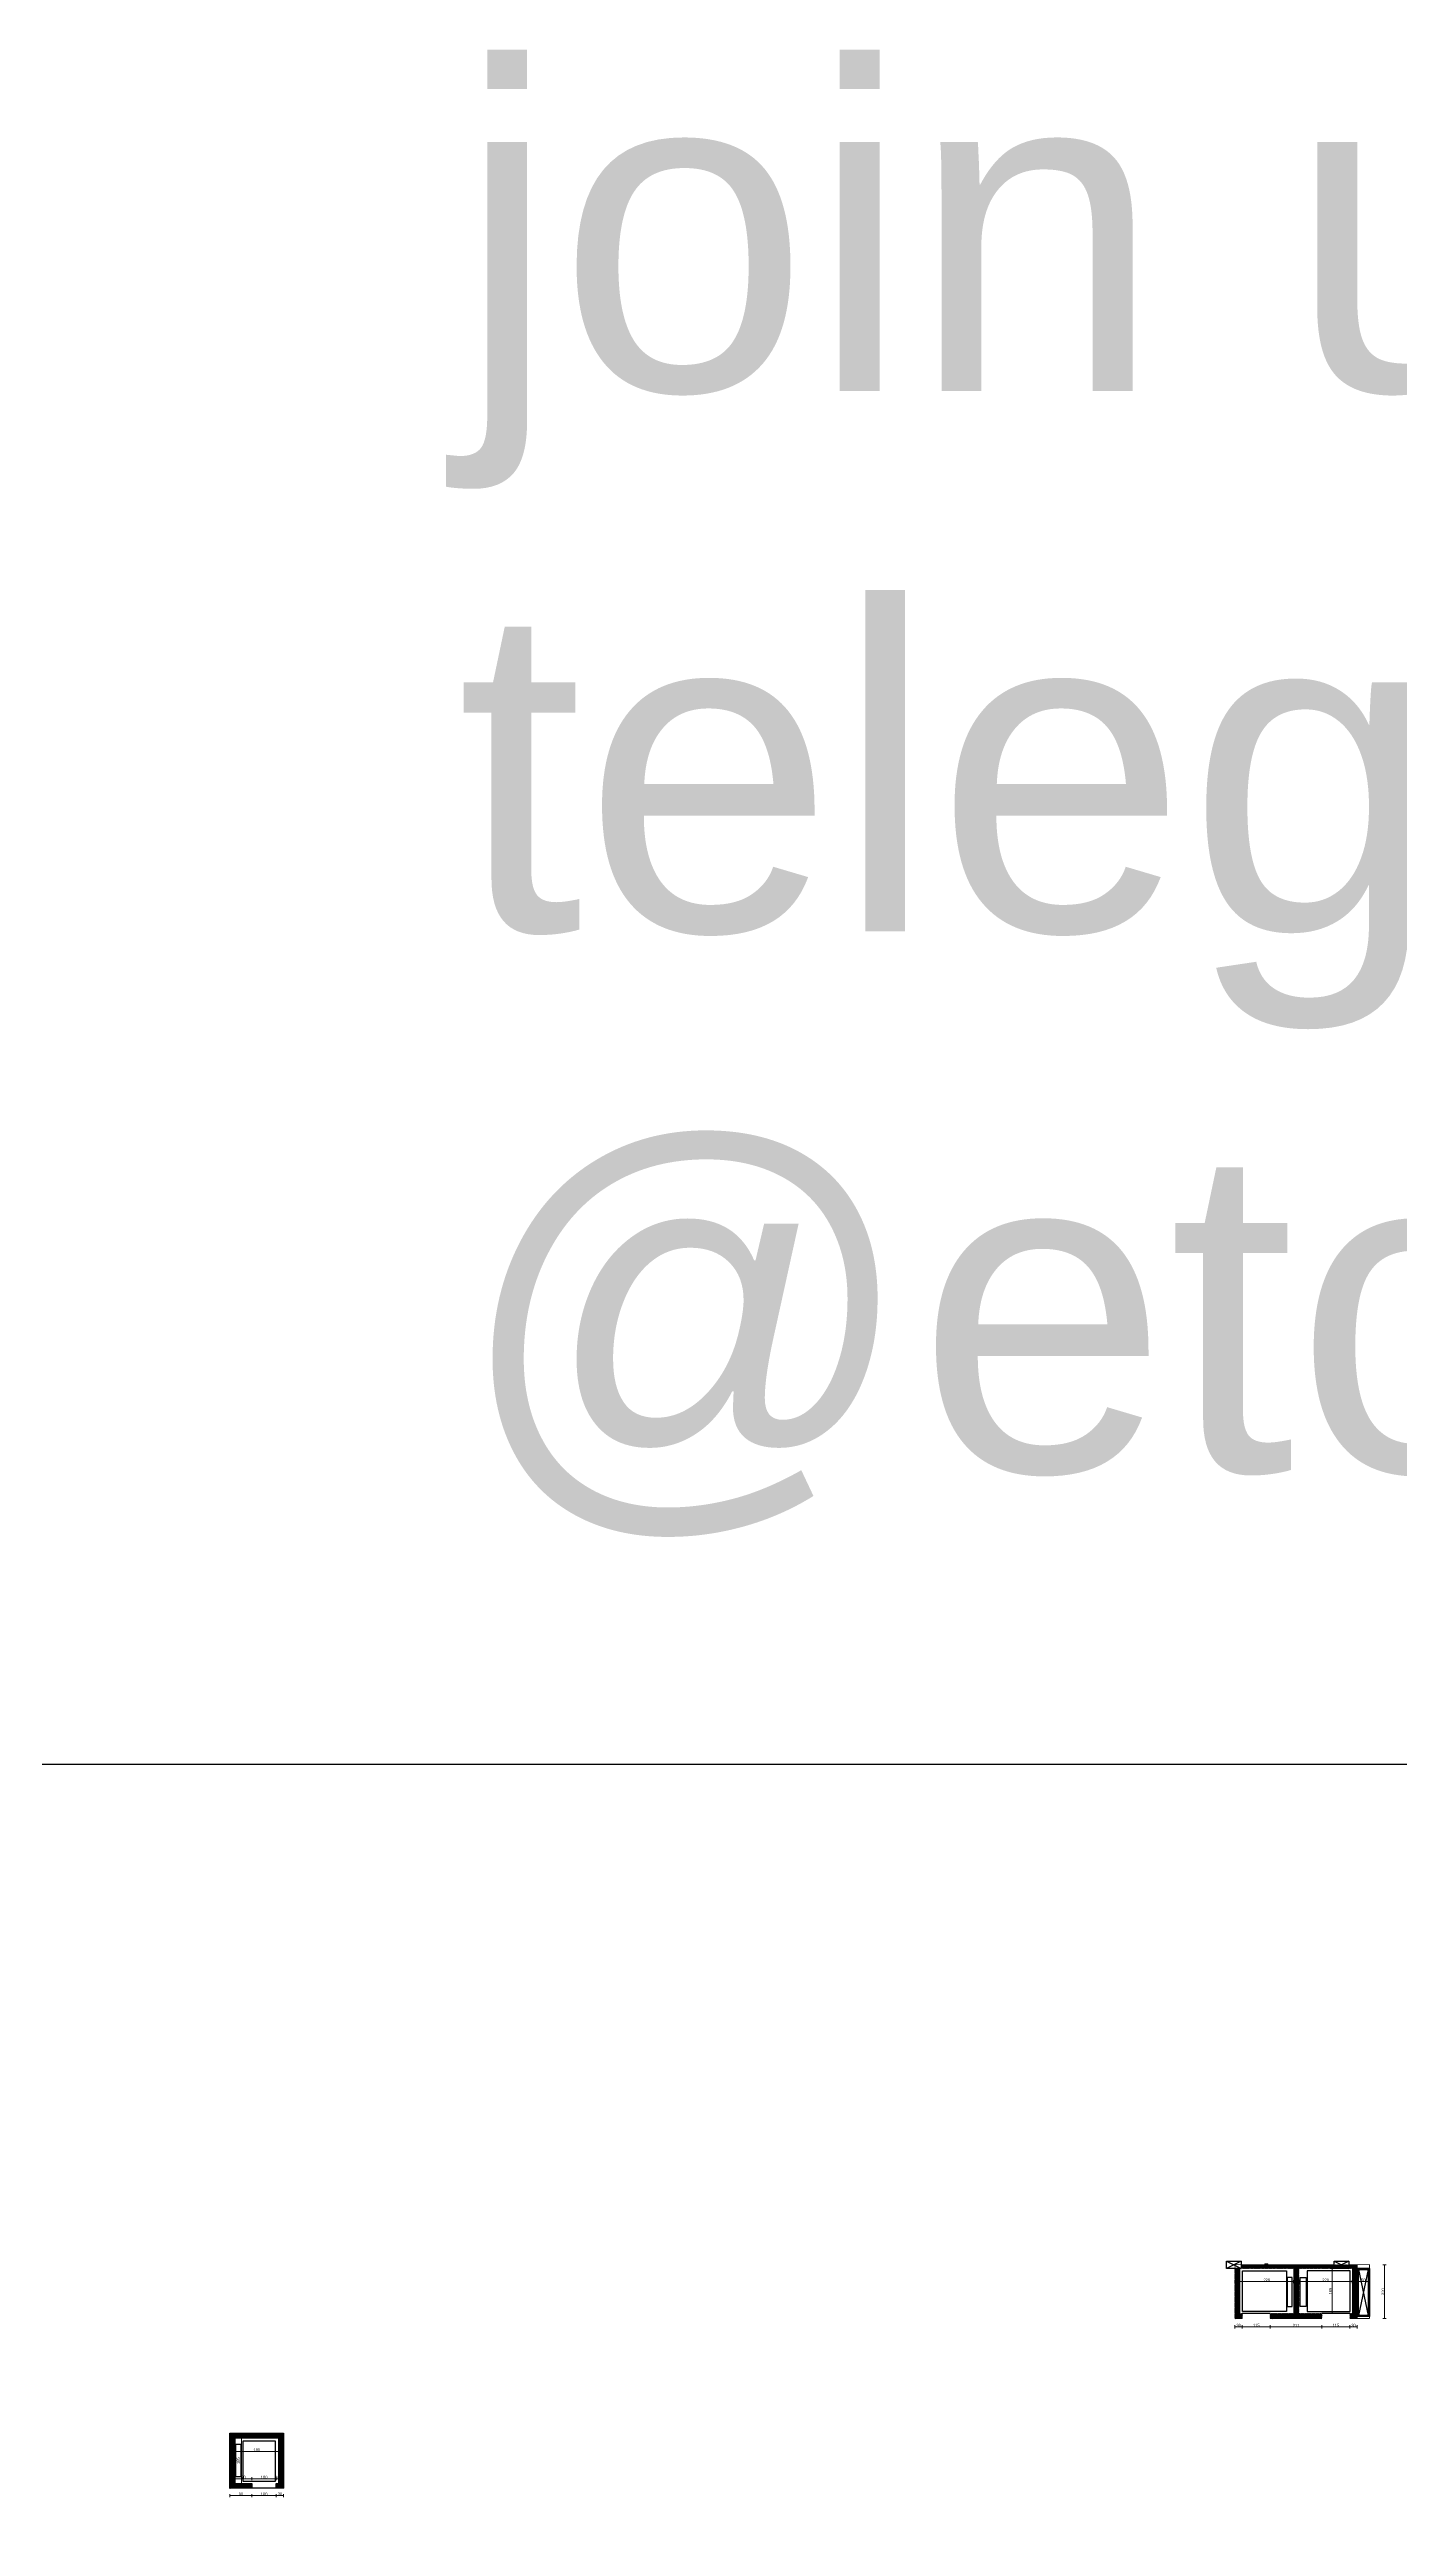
# Model space of a CAD drawing. Extents: x 250879 to 348495, y -51522 to -9360.
# Drawn here: x 274758 to 280283, y -19500 to -9360 of the extents above; entities that cross this region are included whole.
import ezdxf

# ---------------------------------------------------------------- set-up
doc = ezdxf.new("R2010")
doc.units = 0
doc.layers.get('DEFPOINTS').update_dxf_attribs({"color": 9, "linetype": 'CONTINUOUS'})
for name, color, linetype in [('AXIS', 1, 'CONTINUOUS'), ('COLUMN', 5, 'CONTINUOUS'), ('FURNITURE', 4, 'CONTINUOUS'), ('WALL', 7, 'CONTINUOUS')]:
    doc.layers.add(name, color=color, linetype=linetype)
for name, color, linetype, lineweight in [('dimention', 151, 'CONTINUOUS', 13), ('FURN', 126, 'CONTINUOUS', 9), ('HACH', 8, 'CONTINUOUS', 9)]:
    doc.layers.add(name, color=color, linetype=linetype, lineweight=lineweight)
doc.styles.get("Standard").update_dxf_attribs({"font": 'sanss___.ttf', "height": 15})
doc.styles.add('yon', font='ARIALN.TTF')
doc.dimstyles.new('CM', dxfattribs={"dimscale": 0, "dimtxt": 12, "dimasz": 0.4, "dimexe": 50, "dimexo": 1000, "dimgap": 0.03, "dimtad": 1, "dimdec": 0, "dimzin": 0, "dimdsep": 46, "dimtxsty": 'yon', "dimblk": 'Ar thick3', "dimcen": 3, "dimdle": 8, "dimse1": 1, "dimse2": 1, "dimclrd": 8, "dimclre": 8, "dimclrt": 30, "dimadec": 0, "dimazin": 0, "dimtfac": 1, "dimtdec": 0, "dimtix": 1, "dimtmove": 1, "dimatfit": 3, "dimfxl": 50, "dimtolj": 1, "dimtzin": 0, "dimlwd": 9, "dimarcsym": 0})

# ---------------------------------------------------------------- blocks, each defined once
blk = doc.blocks.new('COLUMN')
at = {"layer": 'AXIS'}
for p, q in [((236925, -9644), (236985, -9674)), ((236985, -9644), (236925, -9674))]:
    blk.add_line(p, q, dxfattribs=at)
at = {"layer": 'COLUMN'}
blk.add_lwpolyline([(236925, -9644), (236985, -9644), (236985, -9674), (236925, -9674)], close=True, dxfattribs=at)
blk = doc.blocks.new('Ar thick3')
at = {"layer": 'dimention'}
blk.add_line((0, 16), (0, -16), dxfattribs=at)
at = {"layer": 'dimention', "const_width": 1.5}
blk.add_lwpolyline([(-5, -5), (5, 5)], dxfattribs=at)
blk = doc.blocks.new('*D1458')
at = {"layer": 'DEFPOINTS', "color": 0, "linetype": 'Continuous', "transparency": 16777216}
for p in [(279997, -18444), (280008, -18629), (280025, -18629)]:
    blk.add_point(p, dxfattribs=at)
at = {"layer": 'WALL', "color": 8, "linetype": 'Continuous', "lineweight": 9, "transparency": 16777216}
blk.add_line((280008, -18445), (280008, -18629), dxfattribs=at)
at = {"layer": 'WALL', "color": 8, "linetype": 'Continuous', "lineweight": 9, "transparency": 16777216, "xscale": 0.4, "yscale": 0.4, "zscale": 0.4}
for p, rotation in [((280008, -18444), 90), ((280008, -18629), 270)]:
    blk.add_blockref('Ar thick3', p, dxfattribs=dict(at, rotation=rotation))
at = {"layer": 'WALL', "color": 30, "linetype": 'Continuous', "transparency": 16777216, "insert": (280001, -18537), "char_height": 12, "attachment_point": 5, "rotation": 90, "style": 'yon'}
blk.add_mtext('\\A1;185', dxfattribs=at)
blk = doc.blocks.new('*D1459')
at = {"layer": 'DEFPOINTS', "color": 0, "linetype": 'Continuous', "transparency": 16777216}
for p in [(279871, -18492), (279871, -18498), (280090, -18492)]:
    blk.add_point(p, dxfattribs=at)
at = {"layer": 'WALL', "color": 8, "linetype": 'Continuous', "lineweight": 9, "transparency": 16777216}
blk.add_line((280090, -18498), (279871, -18498), dxfattribs=at)
at = {"layer": 'WALL', "color": 8, "linetype": 'Continuous', "lineweight": 9, "transparency": 16777216, "xscale": 0.4, "yscale": 0.4, "zscale": 0.4, "rotation": 180}
blk.add_blockref('Ar thick3', (279871, -18498), dxfattribs=at)
at = {"layer": 'WALL', "color": 8, "linetype": 'Continuous', "lineweight": 9, "transparency": 16777216, "xscale": 0.4, "yscale": 0.4, "zscale": 0.4}
blk.add_blockref('Ar thick3', (280090, -18498), dxfattribs=at)
at = {"layer": 'WALL', "color": 30, "linetype": 'Continuous', "transparency": 16777216, "insert": (279981, -18492), "char_height": 12, "attachment_point": 5, "style": 'yon'}
blk.add_mtext('\\A1;220', dxfattribs=at)
blk = doc.blocks.new('*D1460')
at = {"layer": 'DEFPOINTS', "color": 0, "linetype": 'Continuous', "transparency": 16777216}
for p in [(279850, -18498), (279850, -18518), (279871, -18492)]:
    blk.add_point(p, dxfattribs=at)
at = {"layer": 'WALL', "color": 8, "linetype": 'Continuous', "lineweight": 9, "transparency": 16777216}
blk.add_line((279870, -18498), (279851, -18498), dxfattribs=at)
at = {"layer": 'WALL', "color": 8, "linetype": 'Continuous', "lineweight": 9, "transparency": 16777216, "xscale": 0.4, "yscale": 0.4, "zscale": 0.4, "rotation": 180}
blk.add_blockref('Ar thick3', (279850, -18498), dxfattribs=at)
at = {"layer": 'WALL', "color": 8, "linetype": 'Continuous', "lineweight": 9, "transparency": 16777216, "xscale": 0.4, "yscale": 0.4, "zscale": 0.4}
blk.add_blockref('Ar thick3', (279871, -18498), dxfattribs=at)
at = {"layer": 'WALL', "color": 30, "linetype": 'Continuous', "transparency": 16777216, "insert": (279861, -18492), "char_height": 12, "attachment_point": 5, "style": 'yon'}
blk.add_mtext('\\A1;20', dxfattribs=at)
blk = doc.blocks.new('*D1461')
at = {"layer": 'DEFPOINTS', "color": 0, "linetype": 'Continuous', "transparency": 16777216}
for p in [(279630, -18498), (279630, -18504), (279850, -18518)]:
    blk.add_point(p, dxfattribs=at)
at = {"layer": 'WALL', "color": 8, "linetype": 'Continuous', "lineweight": 9, "transparency": 16777216}
blk.add_line((279850, -18498), (279630, -18498), dxfattribs=at)
at = {"layer": 'WALL', "color": 8, "linetype": 'Continuous', "lineweight": 9, "transparency": 16777216, "xscale": 0.4, "yscale": 0.4, "zscale": 0.4, "rotation": 180}
blk.add_blockref('Ar thick3', (279630, -18498), dxfattribs=at)
at = {"layer": 'WALL', "color": 8, "linetype": 'Continuous', "lineweight": 9, "transparency": 16777216, "xscale": 0.4, "yscale": 0.4, "zscale": 0.4}
blk.add_blockref('Ar thick3', (279850, -18498), dxfattribs=at)
at = {"layer": 'WALL', "color": 30, "linetype": 'Continuous', "transparency": 16777216, "insert": (279740, -18492), "char_height": 12, "attachment_point": 5, "style": 'yon'}
blk.add_mtext('\\A1;220', dxfattribs=at)
blk = doc.blocks.new('*D1462')
at = {"layer": 'DEFPOINTS', "color": 0, "linetype": 'Continuous', "transparency": 16777216}
for p in [(280090, -18498), (280110, -18498), (280110, -18498)]:
    blk.add_point(p, dxfattribs=at)
at = {"layer": 'WALL', "color": 8, "linetype": 'Continuous', "lineweight": 9, "transparency": 16777216}
blk.add_line((280091, -18498), (280110, -18498), dxfattribs=at)
at = {"layer": 'WALL', "color": 8, "linetype": 'Continuous', "lineweight": 9, "transparency": 16777216, "xscale": 0.4, "yscale": 0.4, "zscale": 0.4, "rotation": 180}
blk.add_blockref('Ar thick3', (280090, -18498), dxfattribs=at)
at = {"layer": 'WALL', "color": 8, "linetype": 'Continuous', "lineweight": 9, "transparency": 16777216, "xscale": 0.4, "yscale": 0.4, "zscale": 0.4}
blk.add_blockref('Ar thick3', (280110, -18498), dxfattribs=at)
at = {"layer": 'WALL', "color": 30, "linetype": 'Continuous', "transparency": 16777216, "insert": (280100, -18492), "char_height": 12, "attachment_point": 5, "style": 'yon'}
blk.add_mtext('\\A1;20', dxfattribs=at)
blk = doc.blocks.new('*D1463')
at = {"layer": 'DEFPOINTS', "color": 0, "linetype": 'Continuous', "transparency": 16777216}
for p in [(280110, -18498), (280161, -18498), (280161, -18498)]:
    blk.add_point(p, dxfattribs=at)
at = {"layer": 'WALL', "color": 8, "linetype": 'Continuous', "lineweight": 9, "transparency": 16777216}
blk.add_line((280111, -18498), (280160, -18498), dxfattribs=at)
at = {"layer": 'WALL', "color": 8, "linetype": 'Continuous', "lineweight": 9, "transparency": 16777216, "xscale": 0.4, "yscale": 0.4, "zscale": 0.4, "rotation": 180}
blk.add_blockref('Ar thick3', (280110, -18498), dxfattribs=at)
at = {"layer": 'WALL', "color": 8, "linetype": 'Continuous', "lineweight": 9, "transparency": 16777216, "xscale": 0.4, "yscale": 0.4, "zscale": 0.4}
blk.add_blockref('Ar thick3', (280161, -18498), dxfattribs=at)
at = {"layer": 'WALL', "color": 30, "linetype": 'Continuous', "transparency": 16777216, "insert": (280135, -18492), "char_height": 12, "attachment_point": 5, "style": 'yon'}
blk.add_mtext('\\A1;50', dxfattribs=at)
blk = doc.blocks.new('*D1464')
at = {"layer": 'DEFPOINTS', "color": 0, "linetype": 'Continuous', "transparency": 16777216}
for p in [(280161, -18429), (280222, -18429), (280161, -18649)]:
    blk.add_point(p, dxfattribs=at)
at = {"layer": 'WALL', "color": 8, "linetype": 'Continuous', "lineweight": 9, "transparency": 16777216}
blk.add_line((280222, -18649), (280222, -18430), dxfattribs=at)
at = {"layer": 'WALL', "color": 8, "linetype": 'Continuous', "lineweight": 9, "transparency": 16777216, "xscale": 0.4, "yscale": 0.4, "zscale": 0.4}
for p, rotation in [((280222, -18429), 90), ((280222, -18649), 270)]:
    blk.add_blockref('Ar thick3', p, dxfattribs=dict(at, rotation=rotation))
at = {"layer": 'WALL', "color": 30, "linetype": 'Continuous', "transparency": 16777216, "insert": (280216, -18539), "char_height": 12, "attachment_point": 5, "rotation": 90, "style": 'yon'}
blk.add_mtext('\\A1;220', dxfattribs=at)
blk = doc.blocks.new('*D1465')
at = {"layer": 'DEFPOINTS', "color": 0, "linetype": 'Continuous', "transparency": 16777216}
for p in [(280080, -18649), (280110, -18649), (280080, -18683)]:
    blk.add_point(p, dxfattribs=at)
at = {"layer": 'WALL', "color": 8, "linetype": 'Continuous', "lineweight": 9, "transparency": 16777216}
blk.add_line((280110, -18683), (280081, -18683), dxfattribs=at)
at = {"layer": 'WALL', "color": 8, "linetype": 'Continuous', "lineweight": 9, "transparency": 16777216, "xscale": 0.4, "yscale": 0.4, "zscale": 0.4, "rotation": 180}
blk.add_blockref('Ar thick3', (280080, -18683), dxfattribs=at)
at = {"layer": 'WALL', "color": 8, "linetype": 'Continuous', "lineweight": 9, "transparency": 16777216, "xscale": 0.4, "yscale": 0.4, "zscale": 0.4}
blk.add_blockref('Ar thick3', (280110, -18683), dxfattribs=at)
at = {"layer": 'WALL', "color": 30, "linetype": 'Continuous', "transparency": 16777216, "insert": (280095, -18677), "char_height": 12, "attachment_point": 5, "style": 'yon'}
blk.add_mtext('\\A1;30', dxfattribs=at)
blk = doc.blocks.new('*D1466')
at = {"layer": 'DEFPOINTS', "color": 0, "linetype": 'Continuous', "transparency": 16777216}
for p in [(279965, -18649), (280080, -18649), (279965, -18683)]:
    blk.add_point(p, dxfattribs=at)
at = {"layer": 'WALL', "color": 8, "linetype": 'Continuous', "lineweight": 9, "transparency": 16777216}
blk.add_line((280080, -18683), (279966, -18683), dxfattribs=at)
at = {"layer": 'WALL', "color": 8, "linetype": 'Continuous', "lineweight": 9, "transparency": 16777216, "xscale": 0.4, "yscale": 0.4, "zscale": 0.4, "rotation": 180}
blk.add_blockref('Ar thick3', (279965, -18683), dxfattribs=at)
at = {"layer": 'WALL', "color": 8, "linetype": 'Continuous', "lineweight": 9, "transparency": 16777216, "xscale": 0.4, "yscale": 0.4, "zscale": 0.4}
blk.add_blockref('Ar thick3', (280080, -18683), dxfattribs=at)
at = {"layer": 'WALL', "color": 30, "linetype": 'Continuous', "transparency": 16777216, "insert": (280023, -18677), "char_height": 12, "attachment_point": 5, "style": 'yon'}
blk.add_mtext('\\A1;115', dxfattribs=at)
blk = doc.blocks.new('*D1467')
at = {"layer": 'DEFPOINTS', "color": 0, "linetype": 'Continuous', "transparency": 16777216}
for p in [(279610, -18498), (279610, -18498), (279630, -18498)]:
    blk.add_point(p, dxfattribs=at)
at = {"layer": 'WALL', "color": 8, "linetype": 'Continuous', "lineweight": 9, "transparency": 16777216}
blk.add_line((279629, -18498), (279610, -18498), dxfattribs=at)
at = {"layer": 'WALL', "color": 8, "linetype": 'Continuous', "lineweight": 9, "transparency": 16777216, "xscale": 0.4, "yscale": 0.4, "zscale": 0.4, "rotation": 180}
blk.add_blockref('Ar thick3', (279610, -18498), dxfattribs=at)
at = {"layer": 'WALL', "color": 8, "linetype": 'Continuous', "lineweight": 9, "transparency": 16777216, "xscale": 0.4, "yscale": 0.4, "zscale": 0.4}
blk.add_blockref('Ar thick3', (279630, -18498), dxfattribs=at)
at = {"layer": 'WALL', "color": 30, "linetype": 'Continuous', "transparency": 16777216, "insert": (279620, -18492), "char_height": 12, "attachment_point": 5, "style": 'yon'}
blk.add_mtext('\\A1;20', dxfattribs=at)
blk = doc.blocks.new('*D1468')
at = {"layer": 'DEFPOINTS', "color": 0, "linetype": 'Continuous', "transparency": 16777216}
for p in [(279610, -18660), (279640, -18660), (279640, -18683)]:
    blk.add_point(p, dxfattribs=at)
at = {"layer": 'WALL', "color": 8, "linetype": 'Continuous', "lineweight": 9, "transparency": 16777216}
blk.add_line((279610, -18683), (279639, -18683), dxfattribs=at)
at = {"layer": 'WALL', "color": 8, "linetype": 'Continuous', "lineweight": 9, "transparency": 16777216, "xscale": 0.4, "yscale": 0.4, "zscale": 0.4, "rotation": 180}
blk.add_blockref('Ar thick3', (279610, -18683), dxfattribs=at)
at = {"layer": 'WALL', "color": 8, "linetype": 'Continuous', "lineweight": 9, "transparency": 16777216, "xscale": 0.4, "yscale": 0.4, "zscale": 0.4}
blk.add_blockref('Ar thick3', (279640, -18683), dxfattribs=at)
at = {"layer": 'WALL', "color": 30, "linetype": 'Continuous', "transparency": 16777216, "insert": (279625, -18677), "char_height": 12, "attachment_point": 5, "style": 'yon'}
blk.add_mtext('\\A1;30', dxfattribs=at)
blk = doc.blocks.new('*D1469')
at = {"layer": 'DEFPOINTS', "color": 0, "linetype": 'Continuous', "transparency": 16777216}
for p in [(279754, -18649), (279640, -18660), (279754, -18683)]:
    blk.add_point(p, dxfattribs=at)
at = {"layer": 'WALL', "color": 8, "linetype": 'Continuous', "lineweight": 9, "transparency": 16777216}
blk.add_line((279640, -18683), (279754, -18683), dxfattribs=at)
at = {"layer": 'WALL', "color": 8, "linetype": 'Continuous', "lineweight": 9, "transparency": 16777216, "xscale": 0.4, "yscale": 0.4, "zscale": 0.4, "rotation": 180}
blk.add_blockref('Ar thick3', (279640, -18683), dxfattribs=at)
at = {"layer": 'WALL', "color": 8, "linetype": 'Continuous', "lineweight": 9, "transparency": 16777216, "xscale": 0.4, "yscale": 0.4, "zscale": 0.4}
blk.add_blockref('Ar thick3', (279754, -18683), dxfattribs=at)
at = {"layer": 'WALL', "color": 30, "linetype": 'Continuous', "transparency": 16777216, "insert": (279697, -18677), "char_height": 12, "attachment_point": 5, "style": 'yon'}
blk.add_mtext('\\A1;115', dxfattribs=at)
blk = doc.blocks.new('*D1470')
at = {"layer": 'DEFPOINTS', "color": 0, "linetype": 'Continuous', "transparency": 16777216}
for p in [(279754, -18649), (279965, -18660), (279965, -18683)]:
    blk.add_point(p, dxfattribs=at)
at = {"layer": 'WALL', "color": 8, "linetype": 'Continuous', "lineweight": 9, "transparency": 16777216}
blk.add_line((279755, -18683), (279965, -18683), dxfattribs=at)
at = {"layer": 'WALL', "color": 8, "linetype": 'Continuous', "lineweight": 9, "transparency": 16777216, "xscale": 0.4, "yscale": 0.4, "zscale": 0.4, "rotation": 180}
blk.add_blockref('Ar thick3', (279754, -18683), dxfattribs=at)
at = {"layer": 'WALL', "color": 8, "linetype": 'Continuous', "lineweight": 9, "transparency": 16777216, "xscale": 0.4, "yscale": 0.4, "zscale": 0.4}
blk.add_blockref('Ar thick3', (279965, -18683), dxfattribs=at)
at = {"layer": 'WALL', "color": 30, "linetype": 'Continuous', "transparency": 16777216, "insert": (279860, -18677), "char_height": 12, "attachment_point": 5, "style": 'yon'}
blk.add_mtext('\\A1;211', dxfattribs=at)
blk = doc.blocks.new('*D1456')
at = {"layer": 'DEFPOINTS', "color": 0, "linetype": 'Continuous', "transparency": 16777216}
for p in [(275516, -19139), (275696, -19139), (275696, -19193)]:
    blk.add_point(p, dxfattribs=at)
at = {"layer": 'WALL', "color": 8, "linetype": 'Continuous', "lineweight": 9, "transparency": 16777216}
blk.add_line((275516, -19193), (275695, -19193), dxfattribs=at)
at = {"layer": 'WALL', "color": 8, "linetype": 'Continuous', "lineweight": 9, "transparency": 16777216, "xscale": 0.4, "yscale": 0.4, "zscale": 0.4, "rotation": 180}
blk.add_blockref('Ar thick3', (275516, -19193), dxfattribs=at)
at = {"layer": 'WALL', "color": 8, "linetype": 'Continuous', "lineweight": 9, "transparency": 16777216, "xscale": 0.4, "yscale": 0.4, "zscale": 0.4}
blk.add_blockref('Ar thick3', (275696, -19193), dxfattribs=at)
at = {"layer": 'WALL', "color": 30, "linetype": 'Continuous', "transparency": 16777216, "insert": (275606, -19187), "char_height": 12, "attachment_point": 5, "style": 'yon'}
blk.add_mtext('\\A1;180', dxfattribs=at)
blk = doc.blocks.new('*D1457')
at = {"layer": 'DEFPOINTS', "color": 0, "linetype": 'Continuous', "transparency": 16777216}
for p in [(275551, -19139), (275544, -19324), (275551, -19324)]:
    blk.add_point(p, dxfattribs=at)
at = {"layer": 'WALL', "color": 8, "linetype": 'Continuous', "lineweight": 9, "transparency": 16777216}
blk.add_line((275544, -19139), (275544, -19324), dxfattribs=at)
at = {"layer": 'WALL', "color": 8, "linetype": 'Continuous', "lineweight": 9, "transparency": 16777216, "xscale": 0.4, "yscale": 0.4, "zscale": 0.4}
for p, rotation in [((275544, -19139), 90), ((275544, -19324), 270)]:
    blk.add_blockref('Ar thick3', p, dxfattribs=dict(at, rotation=rotation))
at = {"layer": 'WALL', "color": 30, "linetype": 'Continuous', "transparency": 16777216, "insert": (275530, -19231), "char_height": 12, "attachment_point": 5, "rotation": 90, "style": 'yon'}
blk.add_mtext('\\A1;185', dxfattribs=at)
blk = doc.blocks.new('*D1471')
at = {"layer": 'DEFPOINTS', "color": 0, "linetype": 'Continuous', "transparency": 16777216}
for p in [(275496, -19344), (275586, -19344), (275586, -19374)]:
    blk.add_point(p, dxfattribs=at)
at = {"layer": 'WALL', "color": 8, "linetype": 'Continuous', "lineweight": 9, "transparency": 16777216}
blk.add_line((275496, -19374), (275585, -19374), dxfattribs=at)
at = {"layer": 'WALL', "color": 8, "linetype": 'Continuous', "lineweight": 9, "transparency": 16777216, "xscale": 0.4, "yscale": 0.4, "zscale": 0.4, "rotation": 180}
blk.add_blockref('Ar thick3', (275496, -19374), dxfattribs=at)
at = {"layer": 'WALL', "color": 8, "linetype": 'Continuous', "lineweight": 9, "transparency": 16777216, "xscale": 0.4, "yscale": 0.4, "zscale": 0.4}
blk.add_blockref('Ar thick3', (275586, -19374), dxfattribs=at)
at = {"layer": 'WALL', "color": 30, "linetype": 'Continuous', "transparency": 16777216, "insert": (275541, -19368), "char_height": 12, "attachment_point": 5, "style": 'yon'}
blk.add_mtext('\\A1;90', dxfattribs=at)
blk = doc.blocks.new('*D1472')
at = {"layer": 'DEFPOINTS', "color": 0, "linetype": 'Continuous', "transparency": 16777216}
for p in [(275586, -19344), (275686, -19344), (275686, -19374)]:
    blk.add_point(p, dxfattribs=at)
at = {"layer": 'WALL', "color": 8, "linetype": 'Continuous', "lineweight": 9, "transparency": 16777216}
blk.add_line((275586, -19374), (275685, -19374), dxfattribs=at)
at = {"layer": 'WALL', "color": 8, "linetype": 'Continuous', "lineweight": 9, "transparency": 16777216, "xscale": 0.4, "yscale": 0.4, "zscale": 0.4, "rotation": 180}
blk.add_blockref('Ar thick3', (275586, -19374), dxfattribs=at)
at = {"layer": 'WALL', "color": 8, "linetype": 'Continuous', "lineweight": 9, "transparency": 16777216, "xscale": 0.4, "yscale": 0.4, "zscale": 0.4}
blk.add_blockref('Ar thick3', (275686, -19374), dxfattribs=at)
at = {"layer": 'WALL', "color": 30, "linetype": 'Continuous', "transparency": 16777216, "insert": (275636, -19368), "char_height": 12, "attachment_point": 5, "style": 'yon'}
blk.add_mtext('\\A1;100', dxfattribs=at)
blk = doc.blocks.new('*D1473')
at = {"layer": 'DEFPOINTS', "color": 0, "linetype": 'Continuous', "transparency": 16777216}
for p in [(275686, -19344), (275716, -19344), (275716, -19374)]:
    blk.add_point(p, dxfattribs=at)
at = {"layer": 'WALL', "color": 8, "linetype": 'Continuous', "lineweight": 9, "transparency": 16777216}
blk.add_line((275686, -19374), (275715, -19374), dxfattribs=at)
at = {"layer": 'WALL', "color": 8, "linetype": 'Continuous', "lineweight": 9, "transparency": 16777216, "xscale": 0.4, "yscale": 0.4, "zscale": 0.4, "rotation": 180}
blk.add_blockref('Ar thick3', (275686, -19374), dxfattribs=at)
at = {"layer": 'WALL', "color": 8, "linetype": 'Continuous', "lineweight": 9, "transparency": 16777216, "xscale": 0.4, "yscale": 0.4, "zscale": 0.4}
blk.add_blockref('Ar thick3', (275716, -19374), dxfattribs=at)
at = {"layer": 'WALL', "color": 30, "linetype": 'Continuous', "transparency": 16777216, "insert": (275701, -19368), "char_height": 12, "attachment_point": 5, "style": 'yon'}
blk.add_mtext('\\A1;30', dxfattribs=at)
blk = doc.blocks.new('*D1474')
at = {"layer": 'DEFPOINTS', "color": 0, "linetype": 'Continuous', "transparency": 16777216}
for p in [(275686, -19305), (275686, -19324), (275696, -19324)]:
    blk.add_point(p, dxfattribs=at)
at = {"layer": 'WALL', "color": 8, "linetype": 'Continuous', "lineweight": 9, "transparency": 16777216}
for p, q in [((275685, -19305), (275685, -19305)), ((275696, -19305), (275686, -19305)), ((275696, -19305), (275697, -19305))]:
    blk.add_line(p, q, dxfattribs=at)
at = {"layer": 'WALL', "color": 8, "linetype": 'Continuous', "lineweight": 9, "transparency": 16777216, "xscale": 0.4, "yscale": 0.4, "zscale": 0.4}
blk.add_blockref('Ar thick3', (275686, -19305), dxfattribs=at)
at = {"layer": 'WALL', "color": 8, "linetype": 'Continuous', "lineweight": 9, "transparency": 16777216, "xscale": 0.4, "yscale": 0.4, "zscale": 0.4, "rotation": 180}
blk.add_blockref('Ar thick3', (275696, -19305), dxfattribs=at)
at = {"layer": 'WALL', "color": 30, "linetype": 'Continuous', "transparency": 16777216, "insert": (275691, -19299), "char_height": 12, "attachment_point": 5, "style": 'yon'}
blk.add_mtext('\\A1;10', dxfattribs=at)
blk = doc.blocks.new('*D1475')
at = {"layer": 'DEFPOINTS', "color": 0, "linetype": 'Continuous', "transparency": 16777216}
for p in [(275586, -19305), (275586, -19324), (275686, -19324)]:
    blk.add_point(p, dxfattribs=at)
at = {"layer": 'WALL', "color": 8, "linetype": 'Continuous', "lineweight": 9, "transparency": 16777216}
blk.add_line((275685, -19305), (275586, -19305), dxfattribs=at)
at = {"layer": 'WALL', "color": 8, "linetype": 'Continuous', "lineweight": 9, "transparency": 16777216, "xscale": 0.4, "yscale": 0.4, "zscale": 0.4, "rotation": 180}
blk.add_blockref('Ar thick3', (275586, -19305), dxfattribs=at)
at = {"layer": 'WALL', "color": 8, "linetype": 'Continuous', "lineweight": 9, "transparency": 16777216, "xscale": 0.4, "yscale": 0.4, "zscale": 0.4}
blk.add_blockref('Ar thick3', (275686, -19305), dxfattribs=at)
at = {"layer": 'WALL', "color": 30, "linetype": 'Continuous', "transparency": 16777216, "insert": (275636, -19299), "char_height": 12, "attachment_point": 5, "style": 'yon'}
blk.add_mtext('\\A1;100', dxfattribs=at)
blk = doc.blocks.new('*D1476')
at = {"layer": 'DEFPOINTS', "color": 0, "linetype": 'Continuous', "transparency": 16777216}
for p in [(275516, -19305), (275516, -19324), (275586, -19324)]:
    blk.add_point(p, dxfattribs=at)
at = {"layer": 'WALL', "color": 8, "linetype": 'Continuous', "lineweight": 9, "transparency": 16777216}
blk.add_line((275585, -19305), (275516, -19305), dxfattribs=at)
at = {"layer": 'WALL', "color": 8, "linetype": 'Continuous', "lineweight": 9, "transparency": 16777216, "xscale": 0.4, "yscale": 0.4, "zscale": 0.4, "rotation": 180}
blk.add_blockref('Ar thick3', (275516, -19305), dxfattribs=at)
at = {"layer": 'WALL', "color": 8, "linetype": 'Continuous', "lineweight": 9, "transparency": 16777216, "xscale": 0.4, "yscale": 0.4, "zscale": 0.4}
blk.add_blockref('Ar thick3', (275586, -19305), dxfattribs=at)
at = {"layer": 'WALL', "color": 30, "linetype": 'Continuous', "transparency": 16777216, "insert": (275551, -19299), "char_height": 12, "attachment_point": 5, "style": 'yon'}
blk.add_mtext('\\A1;70', dxfattribs=at)
blk = doc.blocks.new('LIFT G2')
at = {"layer": 'AXIS'}
h = blk.add_hatch(dxfattribs=at)
h.set_pattern_fill('ANSI37', color=256, style=0)
h.paths.add_polyline_path([(275715.9, -19119), (275495.9, -19119), (275495.9, -19344), (275585.9, -19344), (275585.9, -19324), (275515.9, -19324), (275515.9, -19139), (275695.9, -19139), (275695.9, -19324), (275685.9, -19324), (275685.9, -19344), (275715.9, -19344)])
at = {"layer": 'FURNITURE'}
blk.add_line((275685.9, -19344), (275585.9, -19344), dxfattribs=at)
for points in [[(275520.3, -19163.9), (275540.2, -19163.9), (275540.2, -19297.3), (275520.3, -19297.3)], [(275682.6, -19151.7), (275548.4, -19151.7), (275548.4, -19315.1), (275682.6, -19315.1)]]:
    blk.add_lwpolyline(points, close=True, dxfattribs=at)
at = {"layer": 'WALL', "linetype": 'Continuous'}
for p, q in [((275495.9, -19344), (275495.9, -19119)), ((275495.9, -19119), (275715.9, -19119)), ((275695.9, -19139), (275515.9, -19139)), ((275515.9, -19139), (275515.9, -19324)), ((275695.9, -19324), (275695.9, -19139)), ((275715.9, -19119), (275715.9, -19344)), ((275585.9, -19344), (275495.9, -19344)), ((275585.9, -19344), (275495.9, -19344)), ((275515.9, -19324), (275585.9, -19324)), ((275585.9, -19324), (275585.9, -19344)), ((275685.9, -19344), (275685.9, -19324)), ((275685.9, -19324), (275695.9, -19324)), ((275715.9, -19344), (275685.9, -19344))]:
    blk.add_line(p, q, dxfattribs=at)
at = {"layer": 'WALL', "linetype": 'Continuous', "const_width": 3}
for points in [[(275585.9, -19344), (275495.9, -19344), (275495.9, -19119), (275715.9, -19119), (275715.9, -19344), (275685.9, -19344)], [(275515.9, -19324), (275515.9, -19139), (275695.9, -19139), (275695.9, -19324), (275685.9, -19324)], [(275585.9, -19324), (275515.9, -19324)], [(275585.9, -19344), (275585.9, -19324)], [(275695.9, -19324), (275685.9, -19324), (275685.9, -19344)]]:
    blk.add_lwpolyline(points, dxfattribs=at)
at = {"layer": 'WALL', "linetype": 'Continuous'}
for base, p1, p2, picture, middle in [((275695.9, -19192.9), (275515.9, -19139), (275695.9, -19139), '*D1456', (275605.9, -19186.8)), ((275585.9, -19374.4), (275495.9, -19344), (275585.9, -19344), '*D1471', (275540.9, -19368.3)), ((275515.9, -19304.9), (275585.9, -19324), (275515.9, -19324), '*D1476', (275550.9, -19298.7)), ((275585.9, -19304.9), (275685.9, -19324), (275585.9, -19324), '*D1475', (275635.9, -19298.7)), ((275685.9, -19374.4), (275585.9, -19344), (275685.9, -19344), '*D1472', (275635.9, -19368.3)), ((275685.9, -19304.9), (275695.9, -19324), (275685.9, -19324), '*D1474', (275690.9, -19298.7)), ((275715.9, -19374.4), (275685.9, -19344), (275715.9, -19344), '*D1473', (275700.9, -19368.3))]:
    dim = blk.add_linear_dim(base=base, p1=p1, p2=p2, dimstyle='CM', override={"dimscale": 1}, dxfattribs=at)
    dim.commit()
    dim.dimension.update_dxf_attribs({"geometry": picture, "text_midpoint": middle})
dim = blk.add_linear_dim(base=(275544.2, -19324), p1=(275551.1, -19139), p2=(275551.1, -19324), angle=90, dimstyle='CM', override={"dimscale": 1}, dxfattribs=at)
dim.commit()
dim.dimension.update_dxf_attribs({"geometry": '*D1457', "text_midpoint": (275536.1, -19231.5), "dimtype": 128})

msp = doc.modelspace()

# ---------------------------------------------------------------- hatches: boundary and pattern name
at = {"layer": 'AXIS'}
h = msp.add_hatch(dxfattribs=at)
h.set_pattern_fill('ANSI37', color=256, style=0)
h.set_pattern_definition([(45, (-17925.8452, -550.204), (-2.24506403, 2.24506403), []), (135, (-17925.8452, -550.204), (-2.24506403, -2.24506403), [])])
h.paths.add_polyline_path([(280110.36583, -18443.87039), (280110.36583, -18429.13096), (280075.32464, -18429.13096), (280075.32464, -18444.13096), (280090.36583, -18444.13096), (280090.36583, -18629.21326), (280110.36583, -18629.21326)])
h.paths.add_polyline_path([(280110.36583, -18629.21326), (280080.36583, -18629.21326), (280080.36583, -18649.21326), (280110.36583, -18649.21326)])
h.paths.add_polyline_path([(280015.32464, -18429.13096), (279850.08621, -18429.13096), (279850.08621, -18444.13096), (280015.32464, -18444.13096)])
h.paths.add_polyline_path([(280045.32464, -18429.13096), (280015.32464, -18429.13096), (280015.32464, -18444.13096)])
h.paths.add_polyline_path([(280045.32464, -18429.13096), (280015.32464, -18444.13096), (280045.32464, -18444.13096)], flags=17)
h.paths.add_polyline_path([(280045.32464, -18429.13096), (280045.32464, -18444.13096), (280075.32464, -18444.13096)])
h.paths.add_polyline_path([(280075.32464, -18429.13096), (280045.32464, -18429.13096), (280075.32464, -18444.13096)])
h.paths.add_polyline_path([(279870.67014, -18444.13096), (279850.26346, -18444.13096), (279850.26346, -18629.21326), (279870.67014, -18629.21326)])
h.paths.add_polyline_path([(279965.32464, -18629.21326), (279850.08621, -18629.21326), (279850.08621, -18649.21326), (279965.32464, -18649.21326)])
h.paths.add_polyline_path([(279850.08621, -18629.21326), (279754.38254, -18629.21326), (279754.38254, -18649.21326), (279850.08621, -18649.21326)])
h.paths.add_polyline_path([(279850.08621, -18429.13096), (279634.84777, -18429.13096), (279634.84777, -18444.13096), (279850.08621, -18444.13096)])
h.paths.add_polyline_path([(279629.84777, -18444.13096), (279609.84777, -18444.13096), (279609.84777, -18629.21326), (279629.84777, -18629.21326)])
h.paths.add_polyline_path([(279639.84777, -18629.21326), (279629.84777, -18629.21326), (279609.84777, -18629.21326), (279609.84777, -18649.21326), (279639.84777, -18649.21326)])
h.paths.add_polyline_path([(279871.1137, -18435.62862), (279899.80712, -18435.62862), (279899.80712, -18458.58129), (279871.1137, -18458.58129)], flags=9)
h.paths.add_polyline_path([(279609.73453, -18482.72655), (279629.961, -18482.72655), (279629.961, -18500.9803), (279609.73453, -18500.9803)], flags=9)

# ---------------------------------------------------------------- linework, layer by layer
at = {"layer": 'FURN'}
for p, q in [((279731.94193, -18429.13096), (279731.94193, -18425.1059)), ((279732.44193, -18425.13096), (279744.44193, -18425.13096)), ((279744.94193, -18429.13096), (279744.94193, -18425.1059))]:
    msp.add_line(p, q, dxfattribs=at)
at = {"layer": 'FURNITURE'}
for p, q in [((280155.53966, -18448.87039), (280115.36583, -18636.21326)), ((280115.36583, -18448.87039), (280155.53966, -18636.21326)), ((279754.38254, -18629.21326), (279639.84777, -18629.21326)), ((280080.36583, -18629.21326), (279965.32464, -18629.21326))]:
    msp.add_line(p, q, dxfattribs=at)
at = {"layer": 'FURNITURE', "ltscale": 3}
for points in [[(279641.22053, -18453.6303), (279820.98007, -18453.6303), (279820.98007, -18620.08122), (279641.22053, -18620.08122)], [(280080.97933, -18453.6303), (279905.24893, -18453.6303), (279905.24893, -18620.08122), (280080.97933, -18620.08122)], [(279823.90655, -18600.23077), (279843.67811, -18600.23077), (279843.67811, -18481.28789), (279823.90655, -18481.28789)], [(279901.86706, -18600.23077), (279876.59126, -18600.23077), (279876.59126, -18481.28789), (279901.86706, -18481.28789)]]:
    msp.add_lwpolyline(points, close=True, dxfattribs=at)
at = {"layer": 'FURNITURE'}
for points in [[(280160.53966, -18641.21326), (280110.36583, -18641.21326), (280110.36583, -18443.87039), (280160.53966, -18443.87039)], [(280155.53966, -18636.21326), (280115.36583, -18636.21326), (280115.36583, -18448.87039), (280155.53966, -18448.87039)]]:
    msp.add_lwpolyline(points, close=True, dxfattribs=at)
at = {"layer": 'WALL', "ltscale": 3}
msp.add_line((279634.84777, -18429.13096), (280015.32464, -18429.13096), dxfattribs=at)
msp.add_line((279634.84777, -18429.13096), (280015.32464, -18429.13096), dxfattribs=at)
msp.add_line((279634.84777, -18429.13096), (280015.32464, -18429.13096), dxfattribs=at)
at = {"layer": 'WALL', "linetype": 'Continuous'}
msp.add_lwpolyline([(260472.89313, -16380.03703), (311150.81778, -16380.03703), (311150.81778, -31242.63333), (260472.89313, -31242.63333)], close=True, dxfattribs=at)
at = {"layer": 'WALL', "linetype": 'Continuous', "const_width": 3}
for points in [[(279609.84777, -18629.21326), (279609.84777, -18629.21326), (279609.84777, -18429.13096), (280015.32464, -18429.13096)], [(279639.84777, -18649.21326), (279609.84777, -18649.21326), (279609.84777, -18444.13096)], [(279629.84777, -18444.13096), (279629.84777, -18629.21326)], [(279629.84777, -18444.13096), (280090.36583, -18444.13096), (280090.36583, -18629.21326), (280080.36583, -18629.21326)], [(279639.84777, -18629.21326), (279629.84777, -18629.21326), (279629.84777, -18444.13096)], [(279634.84777, -18429.13096), (280015.32464, -18429.13096)], [(279634.84777, -18429.13096), (280015.32464, -18429.13096)], [(279850.26346, -18444.13096), (279850.26346, -18629.21326)], [(279870.67014, -18444.13096), (279870.67014, -18629.21326)], [(280075.32464, -18429.13096), (280110.36583, -18429.13096), (280110.36583, -18649.21326), (280080.36583, -18649.21326)], [(280110.36583, -18442.13096), (280160.53966, -18442.13096), (280160.53966, -18429.13096), (280110.36583, -18429.13096)], [(279629.84777, -18629.21326), (279639.84777, -18629.21326)], [(279639.84777, -18629.21326), (279639.84777, -18649.21326)], [(279965.32464, -18629.21326), (279754.38254, -18629.21326)], [(279754.38254, -18629.21326), (279754.38254, -18649.21326)], [(279965.32464, -18649.21326), (279754.38254, -18649.21326)], [(279965.32464, -18629.21326), (279965.32464, -18649.21326)], [(280080.36583, -18629.21326), (280080.36583, -18649.21326)], [(280090.36583, -18629.21326), (280080.36583, -18629.21326), (280080.36583, -18649.21326)], [(280110.36583, -18649.21326), (280160.53966, -18649.21326)]]:
    msp.add_lwpolyline(points, dxfattribs=at)
at = {"layer": 'WALL', "color": 6, "linetype": 'Continuous', "const_width": 3}
for points in [[(280152.53966, -18442.13096), (280110.36583, -18442.13096)], [(280160.53966, -18649.21326), (280160.53966, -18641.21326), (280110.36583, -18641.21326)], [(280152.53966, -18649.21326), (280110.36583, -18649.21326)]]:
    msp.add_lwpolyline(points, dxfattribs=at)

# ---------------------------------------------------------------- block references
at = {"layer": 'WALL', "linetype": 'Continuous'}
for name, p in [('COLUMN', (42650.14829, -8769.87444)), ('COLUMN', (43090.62517, -8769.87444)), ('LIFT G2', (0, 0))]:
    msp.add_blockref(name, p, dxfattribs=at)

# ---------------------------------------------------------------- texts
at = {"layer": 'HACH', "linetype": 'ByBlock', "insert": (276425.44085, -9430.58194), "char_height": 1327.2165337, "attachment_point": 1}
msp.add_mtext_dynamic_manual_height_columns('join us on          telegram - @etconp', width=14682.1961139, gutter_width=0, heights=[0], dxfattribs=at)

# ---------------------------------------------------------------- dimensions: what is measured, and where the dimension line sits
at = {"layer": 'WALL', "linetype": 'Continuous'}
for base, p1, p2, picture, middle in [((280007.53149, -18629.21326), (279997.48442, -18444.13096), (280024.59167, -18629.21326), '*D1458', (280001.37462, -18536.67211)), ((280222.38722, -18429.13096), (280160.53966, -18649.21326), (280160.53966, -18429.13096), '*D1464', (280216.23035, -18539.17211))]:
    dim = msp.add_linear_dim(base=base, p1=p1, p2=p2, angle=90, dimstyle='CM', override={"dimscale": 1}, dxfattribs=at)
    dim.commit()
    dim.dimension.update_dxf_attribs({"geometry": picture, "text_midpoint": middle})
for base, p1, p2, picture, middle in [((279609.84777, -18498.0103), (279629.84777, -18498.0103), (279609.84777, -18498.0103), '*D1467', (279619.84777, -18491.85343)), ((279629.84777, -18498.0103), (279850.26346, -18518.4955), (279629.84777, -18503.78828), '*D1461', (279740.05561, -18491.85343)), ((279850.26346, -18498.0103), (279870.75654, -18492.19605), (279850.26346, -18518.4955), '*D1460', (279860.51, -18491.85343)), ((279870.75654, -18498.0103), (280090.36583, -18492.19605), (279870.75654, -18492.19605), '*D1459', (279980.56119, -18491.85343)), ((280110.36583, -18498.0103), (280090.36583, -18498.0103), (280110.36583, -18498.0103), '*D1462', (280100.36583, -18491.85343)), ((280160.53966, -18498.0103), (280110.36583, -18498.0103), (280160.53966, -18498.0103), '*D1463', (280135.45275, -18491.85343)), ((279754.38254, -18682.69633), (279639.84777, -18660.1402), (279754.38254, -18649.21326), '*D1469', (279697.11515, -18676.53945)), ((279965.32464, -18682.69633), (279754.38254, -18649.21326), (279965.32464, -18660.1402), '*D1470', (279859.85359, -18676.64177)), ((279965.32464, -18682.77576), (280080.36583, -18649.21326), (279965.32464, -18649.21326), '*D1466', (280022.84524, -18676.61889)), ((280080.36583, -18682.77576), (280110.36583, -18649.21326), (280080.36583, -18649.21326), '*D1465', (280095.36583, -18676.61889)), ((279639.84777, -18682.69633), (279609.84777, -18660.1402), (279639.84777, -18660.1402), '*D1468', (279624.84777, -18676.53945))]:
    dim = msp.add_linear_dim(base=base, p1=p1, p2=p2, dimstyle='CM', override={"dimscale": 1}, dxfattribs=at)
    dim.commit()
    dim.dimension.update_dxf_attribs({"geometry": picture, "text_midpoint": middle})

doc.saveas('drawing.dxf')
